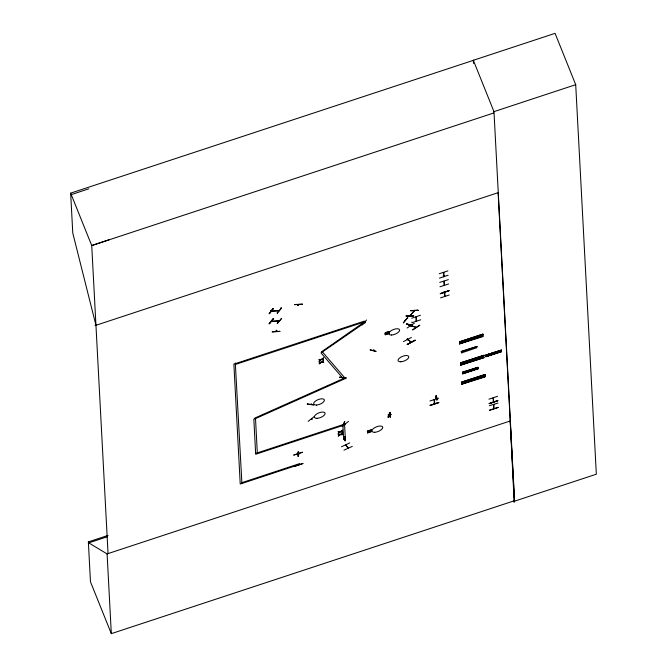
<?xml version="1.0" encoding="UTF-8"?>
<svg xmlns="http://www.w3.org/2000/svg" width="667" height="667" viewBox="0 0 667 667"><rect width="100%" height="100%" fill="white"/><g stroke="black" fill="none" stroke-linecap="round" stroke-linejoin="round"><path stroke-width="1" d="M362.106 325.037L366.575 320.002M272.478 321.161L271.502 321.411L279.073 321.01M279.223 320.81L271.636 321.202M405.294 320.519L404.602 320.385M269.001 313.69C277.555 303.068 270.877 311.439 269.418 313.715L273.303 308.704L272.87 308.738M409.33 324.929L408.496 325.279M408.654 325.429L409.129 324.854M342.379 426.33L344.806 421.444L342.354 426.388L342.821 426.296M390.412 416.808L390.037 417.025L390.52 416.85L389.62 412.815L390.378 416.842M298.057 456.253L298.282 451.851L298.066 456.27L298.549 456.111L298.382 451.943L297.916 452.034M298.316 304.661L297.815 305.203L298.599 304.661M409.897 315.749L414.307 310.755L410.163 315.733M311.406 419.093L312.106 419.159M344.556 423.678L345.264 423.753M416.291 317.325L416.266 316.867M416.075 320.769L416.567 320.944L416.316 316.933M434.584 400.042L434.1 399.858L434.509 400.108M434.651 403.818L434.334 403.493M493.555 398.149L493.088 398.341L493.547 397.857M416.325 317.259L415.925 317.067L416.133 321.044M443.388 272.728L443.697 276.763M443.847 281.382L444.155 285.418M444.43 292.446L444.214 291.587M348.257 448.207L345.589 445.081M434.15 399.85L434.35 403.91M434.734 403.743L434.525 399.691M493.588 408.429L494.072 408.271M272.236 331.999L280.065 331.366L272.403 331.666M405.995 316.15L413.59 315.833L406.236 315.925M413.74 315.574L406.161 315.85L413.59 315.833M410.463 325.054L410.83 325.863L410.513 325.071M410.705 324.896L411.005 325.638L416.2 327.355L410.814 325.821M344.764 423.82L345.189 423.753M388.944 414.982L388.277 414.916M388.269 414.941L389.011 414.816M390.428 412.381L387.936 417.275L390.462 412.389L388.344 417.142M298.232 453.743L297.857 454.06M276.18 331.507L276.897 330.999L276.53 331.441M276.822 331.09L276.522 330.29M297.891 305.169L298.182 304.769M298.524 304.752L298.107 305.203M409.938 315.691L410.655 315.191L410.197 315.299M310.93 404.294L311.297 403.735M342.404 377.847C342.555 378.389 342.288 377.539 342.338 378.239M313.773 404.702L307.27 404.085L307.612 403.827M298.432 464.766L298.808 464.657M370.327 349.433L370.152 350.058L375.963 351.359L375.588 351.626M370.443 349.766L375.963 351.359M390.103 414.807L391.095 414.599M493.897 404.944L493.547 405.027M410.964 342.021L407.12 339.011L407.379 339.837L408.062 339.786M270.994 310.547L271.294 311.297L272.169 311.022M281.449 308.071L277.164 313.148L281.482 308.112L280.874 307.712M298.457 453.952L299.333 453.668M343.889 438.969L344.856 438.803M273.253 318.743L269.043 323.82L273.487 318.351L273.653 318.776M277.472 323.395L281.607 318.342M294.864 304.519L302.468 304.194M276.396 331.541L276.822 331.04L276.138 330.357M302.443 304.152L294.689 304.711M365.383 322.611L364.682 322.478M407.545 317.859L403.277 322.945L407.479 317.809M414.09 310.722L413.882 311.264M345.564 445.047L345.831 445.414L345.99 444.939M348.257 448.149L345.923 444.947M390.195 414.774L391.07 414.624M435.409 398.241L436.193 398.124M343.972 438.944L344.847 438.661M373.904 350.017L373.262 350.442M373.979 350.183L373.337 350.609M385.126 332.958C395.473 330.665 382.499 331.466 385.243 334.801M385.368 334.751L389.094 333.6L389.111 331.641M367.442 431.207L371.427 429.898L371.386 431.782L367.684 433.008L367.417 431.14L367.509 432.916M346.156 377.964L339.586 377.297L346.156 377.947M308.171 421.344L314.432 416.416M312.039 419.151L311.722 418.876M343.989 423.82L345.039 423.954M348.491 421.427L342.171 426.28M443.797 272.936L443.463 273.028M443.28 275.671L444.064 276.263L443.763 275.513M444.839 292.655L444.505 292.746M434.334 403.452L434.317 403.868M493.121 397.966L493.313 402.068M493.613 401.926L493.497 397.874M493.997 408.638L493.83 404.51M406.887 323.837L412.314 325.404L406.511 324.104L412.314 325.404M408.454 325.338L409.063 324.904M373.22 350.5L373.828 350.067M365.483 322.228L321.002 352.901L343.413 378.889L345.014 378.122L322.603 352.134L321.569 351.817L364.449 321.911L365.483 322.228L365.224 321.586M407.12 327.989L414.282 323.27M412.848 329.882L419.818 325.179L412.606 329.773M344.647 423.862L343.997 423.995M271.327 310.313L271.427 311.122L271.127 310.372L271.511 311.114L279.031 310.547M271.844 310.297L272.036 311.256M278.297 310.839L279.039 310.73L271.386 311.306M443.997 276.663L443.872 272.57M444.455 285.318L444.28 281.232M445.039 296.381L444.856 292.279M403.377 341.637L411.406 337.435M415.057 340.237L407.17 344.489L415.041 340.145M407.195 344.472L415.233 340.337M271.336 320.452L271.836 321.144M364.382 321.727L364.866 322.444L364.582 321.669M365.266 322.628L364.549 322.686M343.947 450.183L352.293 446.365M436.135 398.174L435.443 398.382M435.893 396.023L436.376 395.848L437.177 399.8L436.693 399.975L435.91 395.89L436.71 399.841M389.72 412.898L389.236 413.056L390.037 417.025M71.261 194.639L88.794 188.803M109.255 239.711L91.729 245.548L108.046 553.593L107.095 553.91L88.744 542.871L88.361 541.904L108.121 535.393M473.503 63.423L473.337 60.297L555.069 33.35L575.704 84.684L596.34 474.204L514.607 501.159L514.432 500.734L498.116 192.68L95.006 325.604M95.948 325.288L72.77 233.016L70.66 193.138L473.77 60.222M514.607 501.159L493.972 111.639L575.704 84.684M493.855 112.948L91.729 245.548L70.66 193.138M439.261 273.728L447.924 270.869M448.132 275.213L439.495 278.147M439.72 282.374L448.374 279.648M448.633 283.934L439.97 286.793M440.303 293.605L448.974 290.745M235.601 364.39L364.449 321.911L364.399 321.102L233.875 364.14L240.228 484.034L299.666 464.432L299.625 463.623L241.871 482.666M440.537 297.866L449.199 295.014M410.438 310.78L418.001 310.388M420.435 315.258L411.756 318.234M420.66 319.793L412.014 322.72L411.831 322.069M255.636 453.435L344.556 424.12L345.331 438.761L343.647 439.32L342.913 425.479M344.597 424.929L255.678 454.244L253.827 419.168L255.511 418.609L257.32 452.885M367.584 431.09L371.252 429.806M88.744 542.871L107.52 536.677M107.095 553.91L510.205 420.985L514.174 502.243L513.398 500.325M88.361 541.904L90.47 581.782L111.322 633.65L514.432 500.734M302.359 452.259L293.655 455.102L302.326 452.259M302.96 463.607L294.289 466.433L302.91 463.398M429.965 400.975L438.644 398.174M430.165 405.461L438.836 402.451L430.173 405.278M430.157 405.436L438.844 402.685M345.189 436.451L344.931 440.812L345.414 440.654L345.248 436.485L344.772 436.643M298.583 454.077L299.341 453.81M345.414 440.654L344.947 440.687M488.936 399.158L497.59 396.298M493.597 401.551L493.313 402.026M497.782 400.609L489.136 403.643L497.757 400.525M489.136 403.643L497.807 400.834M489.32 405.711L497.982 403.035M489.52 410.372L498.182 407.529M489.486 410.113L498.182 407.312M483.008 334.859L482.983 334.417L459.513 342.029L482.908 334.109L459.446 341.729M459.521 342.471L482.983 334.459M459.555 343.755L483.008 335.834M459.538 343.755L483.016 336.101L483.033 336.552L459.555 343.889M476.938 346.773L461.331 352.051L461.231 351.467L476.922 346.473M461.272 351.576L476.963 346.473M476.997 347.64L461.306 352.976M484.1 355.519L460.647 363.307L484.109 355.694L484.084 355.219L460.563 362.831M485.793 355.169L501.442 350.067L501.459 350.542L485.801 355.628L501.451 350.25L485.709 355.044L501.451 350.092M460.572 363.232L484.109 355.561L460.639 363.573L460.563 362.873M485.768 356.278L501.459 351.175L485.726 356.17L485.834 356.753L501.484 351.676L485.826 356.728M485.776 356.553L501.434 351.442M460.672 364.857L484.117 356.903L460.589 364.515L460.68 365.266L484.15 357.612L460.672 364.991M478.072 367.434L462.331 372.219L478.064 367.234L478.089 367.725L462.423 372.803L477.997 367.417M462.431 372.803L478.081 367.7M478.097 368.851L478.006 368.267L462.356 373.345L478.097 368.559L462.448 373.929L478.106 368.851M461.664 382.424L485.134 374.946L461.656 382.566L461.639 382.091L485.051 374.47M461.581 382.083L485.109 374.504M461.656 382.524L485.126 374.821M461.656 382.566L485.134 375.179L485.051 374.512M461.672 382.833L485.142 375.221M461.622 384.184L485.151 376.463L461.681 384.075M485.084 376.205L485.167 376.872L461.622 384.225M271.677 321.177L271.536 320.393M364.724 322.444L365.441 322.419M410.797 325.888L411.589 325.771L410.88 324.879M407.654 339.586L407.512 338.844M339.611 377.18L345.823 378.097M390.02 412.514L390.487 412.423M388.169 414.982L388.944 414.791M278.556 320.844L278.873 321.069M277.247 313.09L277.589 313.115M281.666 318.392L277.138 323.378M407.462 317.917L407.887 317.892M344.881 423.962L344.414 423.92M436.31 395.806L437.177 399.8M443.972 276.246L443.672 275.496M444.706 296.44L444.13 291.704M307.287 404.027L313.523 405.044M493.613 408.763L493.53 404.652M501.467 351.226L501.476 351.667M484.034 355.211L460.614 362.831M459.521 342.204L482.991 334.592L482.966 334.117M459.488 343.822L483 335.801M485.084 376.163L461.614 383.775M411.256 342.188L407.354 338.836M473.337 60.297L493.972 111.639M443.372 275.596L443.672 276.346M444.522 291.487L444.914 292.288M512.323 460.855L512.489 461.289M410.755 324.912L411.147 325.654M349.741 442.888L341.496 446.79M271.869 310.272L272.286 311.064M271.669 310.522L272.069 311.239M276.388 330.465L276.522 331.065L276.255 330.298M272.478 331.732L272.286 331.374M235.301 362.948L241.913 483.475M461.664 383.775L461.697 384.25M107.095 553.852L111.322 633.65M269.368 323.695L273.528 318.726L269.368 323.695M367.992 431.599L368.301 432.233L369.76 432.008L370.969 430.74L369.943 430.507L367.992 431.599M385.701 333.408L386.01 334.05L387.469 333.825L388.678 332.558L387.652 332.324L385.701 333.408M410.655 310.614L418.242 310.247L410.647 310.597M323.462 357.962L321.244 359.396L318.884 359.471L320.76 359.738L318.976 361.197L321.227 359.746L323.553 359.671L321.711 359.405L323.462 357.962M323.603 360.655L321.386 362.089L319.026 362.164L320.902 362.431L319.118 363.89L321.369 362.439L323.695 362.364L321.853 362.098L323.603 360.655M342.555 430.215L340.328 431.641L337.977 431.724L339.853 431.983L338.069 433.45L340.32 431.999L342.638 431.916L340.795 431.657L342.555 430.215M342.696 432.908L340.47 434.334L338.119 434.417L339.995 434.676L338.211 436.143L340.462 434.692L342.788 434.609L340.937 434.35L342.696 432.908M344.772 377.939L254.686 418.126L255.119 418.776L345.206 378.589L344.772 377.939M448.991 290.62L440.337 293.713L448.991 290.62M400.842 361.789A5.753 2.485 -21.9 0 0 408.838 356.862A5.753 2.485 -21.9 0 0 400.6 357.295A5.753 2.485 -21.9 0 0 400.842 361.789M391.646 335.017A5.753 2.485 -21.9 0 0 399.65 330.09A5.753 2.485 -21.9 0 0 391.412 330.524A5.753 2.485 -21.9 0 0 391.646 335.017M374.754 432.291A5.753 2.485 -21.9 0 0 382.75 427.364A5.753 2.485 -21.9 0 0 374.512 427.797A5.753 2.485 -21.9 0 0 374.754 432.291M316.425 405.069A5.753 2.485 -21.9 0 0 324.429 400.15A5.753 2.485 -21.9 0 0 316.191 400.575A5.753 2.485 -21.9 0 0 316.425 405.069M317.133 418.334A5.753 2.485 -21.9 0 0 325.129 413.407A5.753 2.485 -21.9 0 0 316.892 413.84A5.753 2.485 -21.9 0 0 317.133 418.334"/></g></svg>
